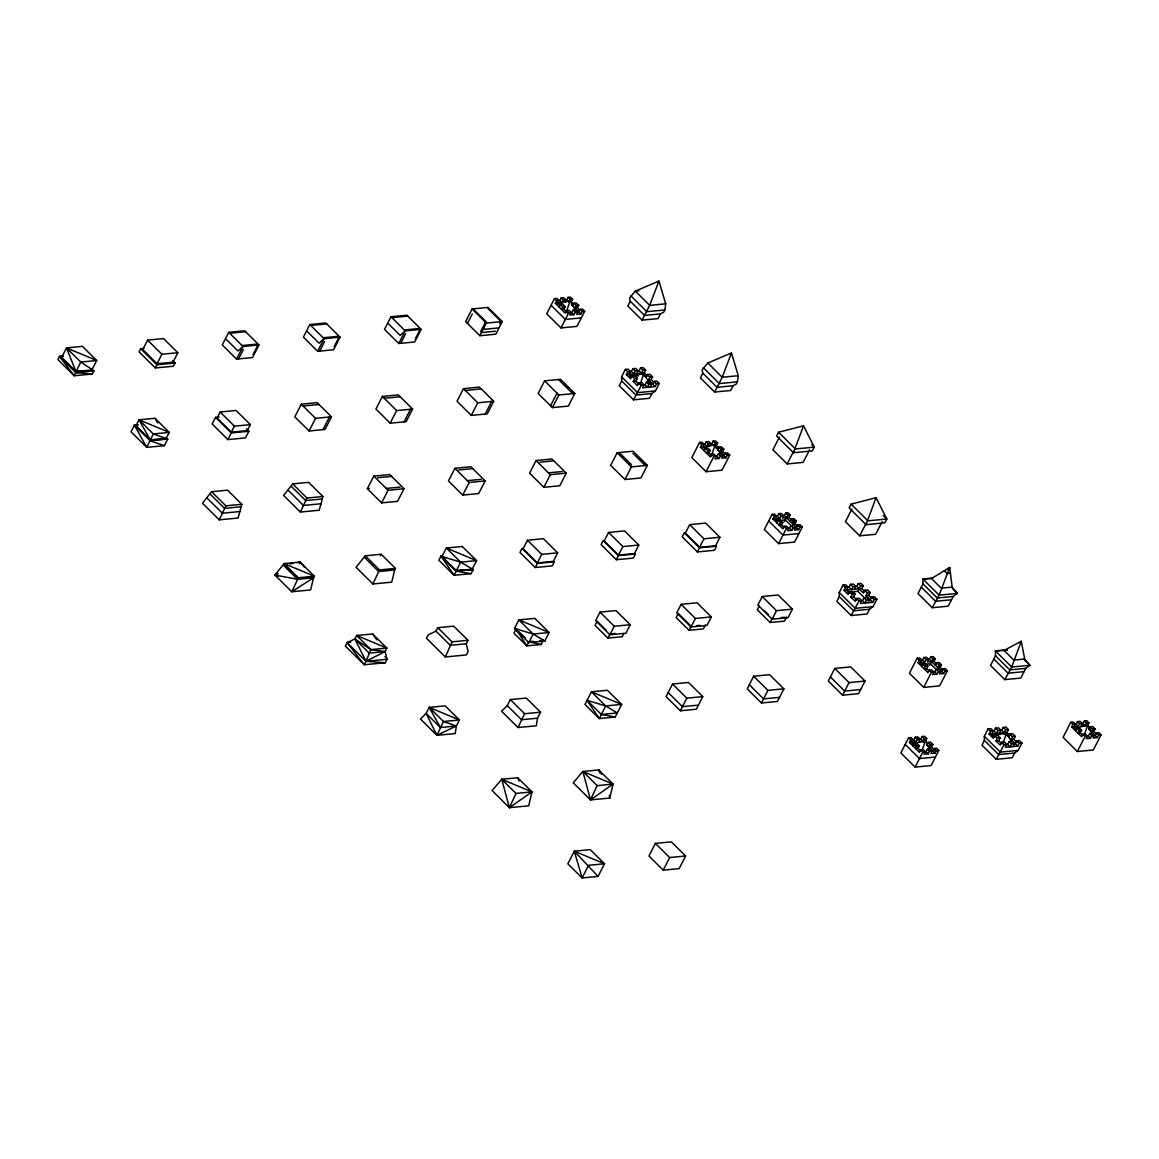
<?xml version="1.0" encoding="UTF-8"?>
<svg xmlns="http://www.w3.org/2000/svg" width="1159" height="1159" viewBox="0 0 1159 1159"><rect width="100%" height="100%" fill="white"/><g stroke="black" fill="none" stroke-linecap="round" stroke-linejoin="round"><path stroke-width="1.5" d="M63.18 356.364L59.558 356.494L74.19 375.748L80.768 362.043L96.719 360.507L91.88 369.967L75.929 371.503L59.558 356.494L57.95 359.652L74.19 375.748L92.358 373.995L93.966 370.837L80.768 362.043L66.498 347.903L61.659 357.363L75.929 371.503L93.966 370.837L75.799 372.59L59.558 356.494L62.861 356.175M137.921 424.962L134.415 425.136L146.758 447.36L153.307 433.93L169.257 432.408L166.201 438.392L150.235 439.927L134.415 425.136L131.025 431.756L146.758 447.36L164.361 445.679L167.751 439.044L153.307 433.93L139.037 419.79L135.98 425.788L150.235 439.927L167.751 439.044L150.148 440.739L134.415 425.136L137.935 424.802M440.971 556.103L454.096 575.299L460.616 562.144L476.566 560.623L472.206 569.141L456.255 570.663L440.971 556.103L438.87 560.203L454.096 575.299L471.133 573.662L473.234 569.562L460.616 562.144L446.345 548.004L441.985 556.523L456.255 570.663L473.234 569.562L456.197 571.199L440.971 556.103L445.172 557.856M532.474 641.42L528.881 641.767L528.794 642.564L544.759 641.028L549.12 632.51L534.85 618.37L518.884 619.906L514.538 628.424L528.794 642.564L533.154 634.045L549.12 632.51L518.884 619.906L533.154 634.045L544.759 641.028L539.471 641.275M239.927 511.554L241.811 504.295L227.541 490.156L211.575 491.691L202.448 503.194L219.239 519.84L238.015 518.03L239.927 511.554L222.369 513.234L206.679 497.689M321.043 503.759L322.912 496.516L308.642 482.376L292.691 483.897L283.564 495.4L300.355 512.046L319.131 510.25L321.043 503.759L303.484 505.454L287.794 489.895M664.86 309.96L665.715 303.817L658.92 281.072L635.32 291.126L629.569 297.921L630.25 301.268L644.52 315.407L660.471 313.872L663.73 312.162L664.86 309.96L646.823 311.684L630.699 295.704M737.399 381.862L738.269 375.704L731.459 352.959L707.874 363.028L702.122 369.822L702.789 373.155L717.059 387.294L733.01 385.773L736.269 384.064L737.399 381.862L719.362 383.586L703.252 367.606M456.371 725.983L455.241 733.56L436.9 735.313L420.485 719.058L426.135 713.379L429.207 707.381L445.157 705.845L459.428 719.985L456.371 725.983L436.9 735.313L426.135 713.379L440.406 727.519L456.371 725.983L443.477 721.521L429.207 707.381L459.428 719.985L443.477 721.521L436.9 735.313M537.472 718.189L536.356 725.766L518.001 727.533L501.601 711.264L507.251 705.585L510.322 699.587L526.273 698.066L540.543 712.206L537.472 718.189L521.521 719.725L507.251 705.585M531.967 791.887L528.692 805.824L509.381 807.678L492.126 790.568L501.746 779.283L517.711 777.747L531.967 791.887L509.381 807.678L501.746 779.283L531.967 791.887L516.016 793.422L501.746 779.283M609.808 798.044L613.082 784.092L598.812 769.953L582.861 771.488L573.227 782.789L590.496 799.898L609.808 798.044L609.315 795.19M313.538 577.776L310.612 589.945L291.778 591.756L274.944 575.067L284.129 563.593L300.08 562.057L314.35 576.197L313.538 577.776L291.778 591.756L298.399 577.733L314.35 576.197L284.129 563.593L297.588 579.312L313.538 577.776L298.399 577.733L284.129 563.593M394.654 569.982L391.728 582.166L372.894 583.962L356.059 567.287L365.23 555.798L381.195 554.263L395.465 568.403L394.654 569.982L378.703 571.517L364.433 557.378M566.302 312.061L570.098 300.905L557.305 303.571M640.579 383.064L643.824 373.502L629.438 376.501M711.409 455.864L715.19 444.694L702.397 447.36M1003.288 742.542L1006.534 732.981L992.147 735.979M803.52 425.802L793.48 452.734L776.617 436.016L778.558 432.235L803.52 425.802L814.27 447.142L812.343 450.923L793.48 452.734M876.059 497.704L866.019 524.636L849.156 507.917L851.097 504.136L876.059 497.704L886.823 519.029L884.882 522.825L866.019 524.636M922.303 749.728L925.519 740.601L912.423 744.035M1084.534 734.154L1087.736 725.012L1074.639 728.46M658.92 281.072L649.677 305.353L642.086 320.13L627.83 305.99L630.25 301.268M731.459 352.959L722.216 377.254L714.639 392.032L700.369 377.892L702.789 373.155M385.266 662.731L365.983 661.282L370.938 649.619L386.889 648.098L385.107 651.561L365.983 661.282L364.201 664.744L345.368 646.085L347.149 642.622L354.886 638.957L356.668 635.48L372.618 633.959L386.889 648.098L356.668 635.48L370.938 649.619L385.107 651.561L387.048 659.254L385.266 662.731L364.201 664.744L347.149 642.622L350.54 641.869M1004.81 679.623L1020.76 678.087L1025.729 668.366L1029.873 665.295L1024.701 659.036L1013.792 660.079L1004.056 650.416L1021.267 641.26L1011.691 667.033L1004.81 679.623L990.539 665.483L995.509 655.762L995.422 650.909L1006.997 649.808M518.001 727.533L524.592 713.727L540.543 712.206M372.894 583.962L379.5 569.938L395.465 568.403M509.381 807.678L516.016 793.422M590.496 799.898L597.131 785.628L613.082 784.092L590.496 799.898L582.861 771.488L613.082 784.092M219.239 519.84L225.846 505.831L241.811 504.295M300.355 512.046L306.961 498.037L322.912 496.516M143.977 348.381L140.674 348.7L139.066 351.858L155.306 367.954L173.459 366.215L175.081 363.057L172.575 360.579M147.613 340.109L142.76 349.569L157.03 363.709L172.981 362.188L177.834 352.713L163.564 338.573L147.613 340.109L161.883 354.248L177.834 352.713M157.03 363.709L161.883 354.248M155.306 367.954L156.914 364.795L175.081 363.057M228.729 332.314L222.267 344.933L236.537 359.087L252.488 357.552L258.95 344.933L244.679 330.793L228.729 332.314L242.984 346.454L258.95 344.933M236.537 359.087L242.984 346.454L237.928 350.945L226.411 339.544M238.595 358.884L243.433 349.424M219.051 417.008L215.531 417.356L212.14 423.977L227.874 439.58L245.476 437.885L248.866 431.264L246.447 428.859M220.152 412.01L217.081 417.993L231.351 432.148L247.302 430.612L250.373 424.614L236.103 410.474L220.152 412.01L234.422 426.15L250.373 424.614M253.068 354.495L257.921 345.034M231.351 432.148L234.422 426.15M227.874 439.58L231.264 432.944L248.866 431.264M309.83 324.534L303.383 337.153L317.638 351.293L333.604 349.757L340.051 337.139L325.78 322.999L309.83 324.534L324.1 338.674L340.051 337.139M317.638 351.293L324.1 338.674L319.029 343.165L307.526 331.749M319.696 351.09L324.549 341.63M301.268 404.216L294.806 416.834L309.076 430.974L325.027 429.438L331.488 416.82L317.218 402.68L301.268 404.216L315.538 418.356L331.488 416.82M334.183 346.7L339.022 337.24M309.076 430.974L315.538 418.356M322.97 429.641L329.431 417.023M390.945 316.74L384.484 329.359L398.754 343.499L414.705 341.977L421.166 329.344L406.896 315.205L390.945 316.74L405.215 330.88L421.166 329.344M398.754 343.499L405.215 330.88L400.145 335.371L388.642 323.969M400.811 343.31L405.65 333.835M382.383 396.421L375.922 409.04L390.192 423.194L406.143 421.659L412.604 409.04L398.334 394.9L382.383 396.421L396.639 410.576L412.604 409.04M299.268 563.636L300.08 562.057L304.571 567.302M415.299 338.921L420.137 329.446M390.192 423.194L396.639 410.576M367.345 488.736L373.806 476.117L389.757 474.582L404.027 488.721L397.566 501.34L381.615 502.876L367.345 488.736L369.402 488.533M404.085 421.847L410.547 409.228M472.061 308.96L465.599 321.579L479.869 335.719L495.82 334.183L502.282 321.565L488.011 307.425L472.061 308.96L486.331 323.1L502.282 321.565M467.439 323.39L472.278 313.93M381.615 502.876L388.077 490.257L404.027 488.721M480.565 331.648L485.404 322.188M479.869 335.719L486.331 323.1M463.484 388.642L457.037 401.26L471.293 415.4L487.258 413.864L493.705 401.246L479.435 387.106L463.484 388.642L477.754 402.781L493.705 401.246M380.384 555.842L381.195 554.263M499.746 323.81L501.354 320.652M471.293 415.4L477.754 402.781M454.922 468.323L448.461 480.942L462.731 495.081L478.681 493.546L485.143 480.927L470.873 466.787L454.922 468.323L469.192 482.463L485.143 480.927M485.201 414.067L491.648 401.449M559.058 300.558L556.885 298.414L554.466 298.645L546.715 313.785L560.985 327.925L576.936 326.389L584.687 311.249L582.513 309.091L580.079 309.337L578.79 311.858L575.4 312.148L573.227 309.989L571.938 312.51L568.736 312.785L566.563 310.626L565.259 313.147L555.349 303.325L556.639 300.789L559.058 300.558L557.769 303.078L560.304 305.585M565.925 299.906L563.752 297.747L561.13 298.008L559.84 300.529L562.014 302.673L563.303 300.152L565.925 299.906L564.621 302.427M462.731 495.081L469.192 482.463M559.131 307.077L560.42 304.556L562.854 304.324L565.201 306.642L563.897 309.163L561.478 309.395L562.767 306.874L565.201 306.642M572.589 299.268L570.416 297.11L567.982 297.341L566.693 299.862L568.866 302.021L570.156 299.5L572.589 299.268L571.3 301.789L573.821 304.295M560.985 327.925L568.736 312.785M572.662 305.773L573.951 303.252L576.385 303.021L578.718 305.339L577.428 307.859L574.994 308.091L576.284 305.57L578.718 305.339M566.563 310.626L568.982 310.395L571.155 312.553L569.866 315.074L574.111 314.668L575.4 312.148M544.6 380.847L538.138 393.466L552.408 407.606L568.359 406.085L574.821 393.466L560.55 379.312L544.6 380.847L558.87 394.987L574.821 393.466M573.227 309.989L575.849 309.743L578.022 311.887L576.718 314.408L580.963 314.002L582.253 311.481L584.687 311.249M550.568 405.78L557.03 393.162M436.001 631.162L437.783 627.7L453.734 626.164L468.004 640.304L466.222 643.781L468.149 651.474L466.382 654.936L445.317 656.965L426.483 638.29L428.265 634.828L436.001 631.162L450.272 645.302L466.222 643.781M552.408 407.606L558.87 394.987M536.038 460.529L529.576 473.162L543.846 487.302L559.797 485.766L566.258 473.147L551.988 459.007L536.038 460.529L550.293 474.683L566.258 473.147M468.004 640.304L452.053 641.84L445.317 656.965M543.846 487.302L550.293 474.683M527.461 540.224L523.1 548.743L537.37 562.883L553.321 561.347L557.682 552.829L543.412 538.689L527.461 540.224L541.731 554.364L557.682 552.829M652.647 384.18L654.082 381.354L656.805 381.094L659.239 383.499L655.443 390.931L651.894 393.553L649.475 398.29L633.524 399.826L619.254 385.686L621.673 380.949L621.601 376.805L625.396 369.388L628.12 369.127L630.554 371.532L629.105 374.357L632.292 377.515M637.421 378.341L634.697 378.602L633.249 381.427L635.972 381.166L637.421 378.341L634.799 375.748L632.075 376.009L630.626 378.834L626.382 374.618L627.83 371.793L630.554 371.532M660.471 313.872L658.051 318.609L642.086 320.13M638.232 370.793L635.798 368.388L632.857 368.663L631.423 371.488L633.857 373.908L635.291 371.083L638.232 370.793L636.784 373.618M537.37 562.883L541.731 554.364M535.212 567.519L537.312 563.404L554.35 561.782L552.249 565.882L535.212 567.519L519.985 552.408L522.072 548.308L537.312 563.404M626.382 374.618L644.245 372.908L645.693 370.083L643.259 367.664L640.536 367.925L639.102 370.75L645.78 377.37L647.215 374.545L649.938 374.285L652.56 376.892L651.112 379.717L648.403 379.978L649.837 377.153L652.56 376.892M641.535 373.169L642.97 370.344L645.693 370.083M659.239 383.499L656.516 383.759L655.081 386.599L642.651 387.787L644.1 384.962L641.666 382.542L638.942 382.803L637.493 385.643L633.249 381.427M516.074 629.062L513.973 633.162L526.794 645.867L541.123 644.491L543.223 640.391L544.759 641.028M633.524 399.826L641.376 385.223L645.534 384.86M651.778 384.223L649.344 381.804L646.403 382.093L644.969 384.918L647.403 387.338L648.837 384.498L651.778 384.223L650.329 387.048M617.139 452.749L610.692 465.367L624.947 479.507L640.913 477.972L647.359 465.353L633.104 451.213L617.139 452.749L631.409 466.889L647.359 465.353M534.169 641.521L528.881 641.767L526.794 645.867L516.957 630.467M624.947 479.507L631.409 466.889M608.576 532.43L604.216 540.949L618.486 555.089L634.437 553.553L638.797 545.034L624.527 530.894L608.576 532.43L622.847 546.57L638.797 545.034M618.486 555.089L622.847 546.57M616.327 559.725L618.428 555.625L635.465 553.988L633.365 558.087L616.327 559.725L601.086 544.629L603.187 540.529L618.428 555.625M600 612.111L595.639 620.63L609.909 634.77L625.86 633.249L630.221 624.73L615.951 610.59L600 612.111L614.27 626.251L630.221 624.73M705.382 449.388L702.861 446.881L704.15 444.361L701.977 442.202L699.543 442.434L691.793 457.573L706.063 471.713L722.014 470.192L729.764 455.038L727.591 452.894L725.172 453.126L723.868 455.646L720.478 455.936L718.305 453.777L717.015 456.298L719.188 458.457L720.478 455.936M719.188 458.457L714.958 458.863L716.248 456.342L714.074 454.183L711.64 454.415L710.351 456.95L700.427 447.113L701.717 444.592L704.15 444.361M733.01 385.773L730.59 390.496L714.639 392.032M711.003 443.694L708.83 441.536L706.222 441.796L704.918 444.317L707.091 446.476L708.381 443.94L711.003 443.694L709.714 446.215M606.157 630.163L597.175 621.282L595.089 625.382L607.895 638.087L609.996 633.973M609.909 634.77L614.27 626.251M704.223 450.865L705.512 448.345L707.946 448.113L710.279 450.431L708.989 452.952L706.555 453.183L707.845 450.663L710.279 450.431M717.667 443.057L715.494 440.898L713.075 441.13L711.785 443.665L713.958 445.809L715.248 443.289L717.667 443.057L716.378 445.578L718.913 448.084M706.063 471.713L713.814 456.574L716.248 456.342M717.74 449.576L719.029 447.041L721.463 446.809L723.81 449.127L722.506 451.662L720.087 451.894L721.376 449.359L723.81 449.127M623.629 633.973L622.238 636.711L607.895 638.087M689.692 524.636L685.331 533.154L699.601 547.309L715.552 545.773L719.913 537.254L705.643 523.115L689.692 524.636L703.948 538.79L719.913 537.254M718.305 453.777L720.927 453.531L723.1 455.69L721.811 458.211L726.041 457.805L727.345 455.27L729.764 455.038M605.708 705.947L591.438 691.807L621.659 704.411L605.708 705.947L599.246 718.566L584.976 704.426L591.438 691.807L607.388 690.271L621.659 704.411L615.197 717.03L599.246 718.566L587.077 700.326L605.708 705.947L617.298 712.93L601.347 714.466L587.077 700.326M699.601 547.309L703.948 538.79M697.443 551.93L699.543 547.83L716.566 546.193L714.48 550.293L697.443 551.93L682.202 536.834L684.303 532.734L699.543 547.83M681.115 604.332L676.755 612.85L691.025 626.99L706.976 625.454L711.336 616.936L697.066 602.796L681.115 604.332L695.386 618.471L711.336 616.936M779.37 437.175L772.908 449.793L787.178 463.933L803.129 462.398L809.59 449.779M574.299 851.17L567.838 863.788L582.108 877.928L598.058 876.407L604.52 863.788L590.25 849.634L574.299 851.17L582.108 877.928L588.569 865.309L604.52 863.788L574.299 851.17L598.058 876.407M689.011 630.293L691.112 626.193L678.29 613.488L676.19 617.588L689.011 630.293L703.339 628.917L705.44 624.817M691.025 626.99L695.386 618.471M672.553 684.013L666.092 696.631L680.362 710.771L696.313 709.236L702.774 696.617L688.504 682.477L672.553 684.013L686.809 698.153L702.774 696.617M787.178 463.933L793.64 451.315M777.921 521.275L775.4 518.768L776.689 516.248L774.516 514.103L772.082 514.335L764.346 529.475L778.602 543.614L794.567 542.079L802.318 526.939L800.145 524.781L797.711 525.013L796.421 527.548M802.318 526.939L799.884 527.171L798.594 529.692L794.35 530.098L795.639 527.577L793.031 527.838L791.727 530.358L787.497 530.764L788.786 528.243L786.613 526.085L784.179 526.316L782.89 528.837L772.966 519L774.255 516.479L776.689 516.248M783.542 515.596L781.369 513.437L778.761 513.683L777.472 516.219L779.645 518.363L780.934 515.842L783.542 515.596L782.253 518.116L788.917 517.479L797.609 526.085M680.362 710.771L686.809 698.153M776.762 522.767L778.051 520.246L780.485 520.014L782.818 522.332L781.528 524.853L779.109 525.085L780.398 522.564L782.818 522.332M788.917 517.479L790.221 514.958L788.048 512.8L785.614 513.031L784.324 515.552L798.594 529.692M784.556 521.492L787.787 515.19L790.221 514.958M778.602 543.614L786.353 528.475L788.786 528.243M790.279 521.463L791.583 518.942L794.002 518.71L796.349 521.028L795.06 523.549L792.626 523.781L793.915 521.26L796.349 521.028M795.639 527.577L793.466 525.433L790.858 525.679L789.554 528.2L791.727 530.358M762.231 596.537L757.87 605.056L772.14 619.196L788.091 617.66L792.452 609.141L778.182 595.002L762.231 596.537L776.501 610.677L792.452 609.141M759.406 605.693L757.305 609.793L770.127 622.499L784.455 621.123L786.555 617.023M655.4 843.39L648.953 856.008L663.223 870.148L679.174 868.613L685.621 855.994L671.365 841.854L655.4 843.39L669.67 857.53L685.621 855.994M770.127 622.499L772.227 618.399M772.14 619.196L776.501 610.677M753.654 676.219L747.207 688.837L761.463 702.991L777.428 701.456L783.875 688.837L769.605 674.697L753.654 676.219L767.924 690.358L783.875 688.837M663.223 870.148L669.67 857.53M851.908 509.062L845.447 521.68L859.717 535.82L875.668 534.299L882.129 521.68M761.463 702.991L767.924 690.358M859.717 535.82L866.179 523.202M870.264 599.869L871.713 597.044L874.437 596.784L876.87 599.189L873.075 606.621L869.525 609.243L867.106 613.98L851.155 615.516L836.885 601.376L839.304 596.639L839.232 592.495L843.028 585.078L845.737 584.817L848.171 587.222L846.736 590.047L849.909 593.205M855.038 594.031L852.329 594.292L850.88 597.117L853.604 596.856L855.038 594.031L852.416 591.438L849.706 591.698L848.258 594.524L844.013 590.308L845.462 587.483L848.171 587.222M845.882 587.483L849.04 587.178L850.489 584.353L853.415 584.078L855.849 586.483L854.415 589.308M855.849 586.483L852.923 586.773L851.474 589.598L849.04 587.178M844.013 590.308L861.876 588.598L863.325 585.773L860.891 583.354L858.167 583.614L856.718 586.44L863.397 593.06L864.846 590.235L867.569 589.974L870.192 592.568L868.743 595.407L866.019 595.668L867.468 592.843L870.192 592.568M847.243 592.35L857.892 591.336L860.601 586.034L863.325 585.773M876.87 599.189L874.147 599.449L872.698 602.289L860.282 603.477L861.716 600.652L859.283 598.232L856.573 598.493L855.125 601.318L850.88 597.117M851.155 615.516L859.007 600.913L861.716 600.652M869.395 599.913L866.961 597.493L864.034 597.783L862.586 600.608L865.02 603.013L866.468 600.188L869.395 599.913L867.961 602.738M834.77 668.439L828.308 681.057L842.579 695.197L858.529 693.662L864.991 681.043L850.72 666.903L834.77 668.439L849.04 682.579L864.991 681.043M842.579 695.197L849.04 682.579M922.97 583.861L918 593.582L932.256 607.722L948.221 606.186L953.191 596.479L957.334 593.394L952.162 587.135L949.685 567.475L931.503 578.529L922.883 579.022L922.97 583.861L937.24 598.001L953.191 596.479M932.256 607.722L939.138 595.147L949.685 567.475L948.25 569.446M921.782 660.036L919.609 657.892L917.175 658.124L909.424 673.263L923.694 687.403L939.645 685.882L947.396 670.728L945.222 668.584L942.789 668.815L941.499 671.336L938.109 671.626L935.936 669.467L934.647 671.988L931.445 672.263L929.272 670.105L927.982 672.64L918.058 662.803L919.348 660.282L921.782 660.036L920.478 662.571L923.013 665.078M928.634 659.384L926.461 657.225L923.839 657.486L922.55 660.007L924.723 662.166L926.012 659.63L928.634 659.384L927.345 661.905L934.009 661.267L936.53 663.774M921.84 666.555L923.144 664.035L925.563 663.803L927.91 666.121L926.62 668.642L924.187 668.873L925.476 666.353L927.91 666.121M934.009 661.267L935.299 658.747L933.125 656.588L930.691 656.82L929.402 659.355L943.672 673.495L944.962 670.96L947.396 670.728M929.648 665.28L932.865 658.978L935.299 658.747M923.694 687.403L931.445 672.263M935.371 665.266L936.66 662.731L939.094 662.499L941.427 664.817L940.137 667.352L937.718 667.584L939.007 665.049L941.427 664.817M929.272 670.105L931.706 669.873L933.864 672.032L932.575 674.552L936.82 674.147L938.109 671.626M920.594 750.858L911.916 742.253L913.205 739.732L911.032 737.573L908.598 737.805L900.862 752.944L915.117 767.099L931.083 765.563L938.819 750.424L936.646 748.265L934.226 748.497L932.937 751.018M938.819 750.424L936.4 750.655L935.11 753.176L930.865 753.582L932.155 751.061L929.547 751.307L928.243 753.828L924.013 754.234L925.302 751.713L923.129 749.569L920.695 749.801L919.406 752.321L909.482 742.484L910.771 739.964L913.987 739.688L916.161 741.847L917.45 739.326L920.84 739.036L923.013 741.181L924.303 738.66L926.736 738.428L925.433 740.949L918.768 741.601L920.058 739.065L917.885 736.921L915.277 737.167L913.987 739.688M913.278 746.237L914.567 743.716L917.001 743.484L919.333 745.802L918.044 748.323L915.61 748.569L916.914 746.034L919.333 745.802M920.84 739.036L922.129 736.516L924.563 736.269L926.736 738.428M915.117 767.099L922.868 751.945L925.302 751.713M926.794 744.947L928.098 742.426L930.518 742.18L932.865 744.513L931.575 747.033L929.141 747.265L930.431 744.744L932.865 744.513M932.155 751.061L929.982 748.902L927.374 749.149L926.07 751.684L928.243 753.828M1015.356 743.658L1016.805 740.833L1019.514 740.572L1021.948 742.991L1018.153 750.409L1014.618 753.046L1012.184 757.769L996.233 759.304L981.963 745.165L984.382 740.427L984.31 736.284L988.105 728.866L990.829 728.605L993.263 731.01L991.814 733.835L995.001 736.994M1000.13 737.819L997.406 738.08L995.958 740.905L998.681 740.644L1000.13 737.819L997.508 735.226L994.784 735.487L993.335 738.312L989.091 734.111L990.539 731.271L993.263 731.01M1000.941 730.271L998.507 727.866L995.581 728.142L994.132 730.981L996.566 733.386L998.015 730.561L1000.941 730.271L999.493 733.111M989.091 734.111L1006.968 732.387L1008.402 729.562L1005.969 727.157L1003.259 727.417L1001.811 730.242L1008.489 736.863L1009.938 734.024L1012.647 733.763L1015.27 736.371L1013.835 739.196L1011.112 739.456L1012.56 736.631L1015.27 736.371M1004.245 732.647L1005.693 729.822L1008.402 729.562M1021.948 742.991L1019.239 743.252L1017.79 746.077L1005.36 747.265L1006.809 744.44L1004.375 742.035L1001.651 742.296L1000.203 745.121L995.958 740.905M996.233 759.304L1004.085 744.701L1008.258 744.339M1014.487 743.701L1012.053 741.296L1009.127 741.572L1007.678 744.397L1010.112 746.816L1011.561 743.991L1014.487 743.701L1013.038 746.526M1076.668 729.185L1074.132 726.679L1075.436 724.158L1073.263 721.999L1070.829 722.231L1063.078 737.37L1077.348 751.51L1093.299 749.989L1101.05 734.835L1098.877 732.691L1096.443 732.923L1095.154 735.443M1101.05 734.835L1098.616 735.067L1097.327 737.602L1093.096 738.008L1094.386 735.472L1091.764 735.733L1090.474 738.254L1086.229 738.66L1087.533 736.139L1085.36 733.98L1082.926 734.212L1081.637 736.747L1071.713 726.91L1073.002 724.389L1075.436 724.158M1077.493 721.593L1076.204 724.114L1078.377 726.273L1079.666 723.738L1083.057 723.462L1085.23 725.606L1086.519 723.086L1088.953 722.854L1087.664 725.375L1080.999 726.012L1082.289 723.491L1080.116 721.333L1077.493 721.593L1079.666 723.738M1075.494 730.663L1076.798 728.142L1079.217 727.91L1081.564 730.228L1080.275 732.749L1077.841 732.981L1079.13 730.46L1081.564 730.228M1083.057 723.462L1084.346 720.927L1086.78 720.695L1088.953 722.854M1077.348 751.51L1085.099 736.371L1087.533 736.139M1089.025 729.373L1090.315 726.838L1092.749 726.606L1095.081 728.924L1093.792 731.459L1091.372 731.691L1092.662 729.156L1095.081 728.924M1094.386 735.472L1092.213 733.328L1089.59 733.575L1088.301 736.095L1090.474 738.254M923.086 742.455L925.519 740.601L930.228 750.076M1004.158 734.415L1006.534 732.981L1011.575 741.746M278.189 576.429L274.944 575.067L278.189 573.546M290.025 563.926L293.372 563.303M296.733 562.68L300.08 562.057M638.899 290.793L635.32 291.126L649.677 305.353L665.715 303.817M66.498 347.903L82.448 346.367L96.719 360.507L66.498 347.903L75.929 371.503M230.67 333.14L245.592 331.706M311.785 325.346L326.708 323.912M392.901 317.552L407.823 316.117M555.349 303.325L562.014 302.673M242.072 345.556L256.994 344.122M323.187 337.762L338.109 336.327M404.288 329.967L419.225 328.533M581.296 317.87L565.346 319.406L551.076 305.266M484.129 329.301L498.022 327.968M482.506 332.459L495.386 331.228M139.037 419.79L154.987 418.269L169.257 432.408L139.037 419.79L150.235 439.927M303.107 406.041L319.058 404.505M384.223 398.247L400.174 396.726M465.324 390.467L481.275 388.931M634.944 376.153L638.493 375.806M738.269 375.704L722.216 377.254L707.874 363.028M655.443 390.931L637.58 392.64L621.601 376.805M651.894 393.553L635.943 395.089L621.673 380.949M377.704 477.74L391.597 476.407M458.819 469.946L472.713 468.613M539.935 462.166L553.828 460.833M700.427 447.113L707.091 446.476M386.237 488.432L400.13 487.099M467.352 480.637L481.246 479.304M548.453 472.858L562.361 471.525M240.507 506.831L224.556 508.352L210.286 494.212M321.623 499.036L305.672 500.572L291.402 486.432M772.966 519L779.645 518.363M775.849 520.826L785.367 519.913L791.568 526.07M798.928 533.56L782.962 535.096L768.692 520.956M950.423 573.299L947.193 573.618L944.295 570.75M932.807 578.066L922.883 579.022L939.138 595.147L957.334 593.394L952.321 588.439M350.655 642.274L347.149 642.622L365.983 661.282L387.048 659.254L385.02 656.53M952.162 587.135L941.253 588.178L931.503 578.529M385.107 651.561L369.156 653.096L354.886 638.957L365.983 661.282M873.075 606.621L855.212 608.33L839.232 592.495M951.51 599.754L935.559 601.289L921.289 587.135M539.63 640.739L543.223 640.391M611.793 633.814L615.371 633.466M696.487 625.672L700.065 625.324M781.18 617.544L784.759 617.196M869.525 609.243L853.575 610.779L839.304 596.639M1004.056 650.416L1007.171 650.127M918.058 662.803L924.723 662.166M920.941 664.629L930.445 663.716L937.892 671.09M935.936 669.467L938.558 669.221L940.731 671.365L939.442 673.901L943.672 673.495M1025.729 668.366L1009.779 669.902L995.509 655.762M1024.049 671.64L1008.098 673.176L993.828 659.036M698.413 705.136L682.448 706.671L668.192 692.531M779.514 697.356L763.564 698.877L749.294 684.737M860.63 689.562L844.679 691.097L830.409 676.957M909.482 742.484L916.161 741.847M1071.713 726.91L1078.377 726.273M992.321 736.139L995.871 735.806M912.365 744.31L915.538 744.006M935.429 757.044L919.478 758.58L905.208 744.44M1018.153 750.409L1000.289 752.119L984.31 736.284M1014.618 753.046L998.652 754.567L984.382 740.427M1007.272 650.242L995.422 650.909L1011.691 667.033L1029.873 665.295L1023.614 659.094M75.799 372.59L92.358 373.995M456.197 571.199L471.133 573.662M601.347 714.466L615.197 717.03M274.944 575.067L297.588 579.312L283.318 565.172M528.881 641.767L541.123 644.491M441.985 556.523L460.616 562.144M533.154 634.045L514.538 628.424L524.969 638.131M150.148 440.739L164.361 445.679M59.558 356.494L61.659 357.363M134.415 425.136L135.98 425.788M354.886 638.957L370.938 649.619M811.865 444.752L814.27 447.142L795.422 448.953L778.558 432.235M883.201 515.451L886.823 519.029L867.961 520.84L851.097 504.136M1084.346 720.927L1086.519 723.086M1090.315 726.838L1092.662 729.156M1096.443 732.923L1098.616 735.067M1087.664 725.375L1090.184 727.881M1092.618 730.286L1096.342 733.98M1088.953 729.301L1097.327 737.602M1089.59 733.575L1091.764 735.733M1070.829 722.231L1073.002 724.389M1076.798 728.142L1079.13 730.46M1082.926 734.212L1085.099 736.371M1079.101 731.59L1082.825 735.284M640.536 367.925L642.97 370.344M647.215 374.545L649.837 377.153M654.082 381.354L656.516 383.759M858.167 583.614L860.601 586.034M864.846 590.235L867.468 592.843M871.713 597.044L874.147 599.449M1003.259 727.417L1005.693 729.822M1009.938 734.024L1012.56 736.631M1016.805 740.833L1019.239 743.252M567.982 297.341L570.156 299.5M573.951 303.252L576.284 305.57M580.079 309.337L582.253 311.481M644.245 372.908L647.432 376.067M651.112 379.717L654.299 382.861M713.075 441.13L715.248 443.289M719.029 447.041L721.376 449.359M725.172 453.126L727.345 455.27M785.614 513.031L787.787 515.19M791.583 518.942L793.915 521.26M797.711 525.013L799.884 527.171M861.876 588.598L865.063 591.756M868.743 595.407L871.93 598.551M930.691 656.82L932.865 658.978M936.66 662.731L939.007 665.049M942.789 668.815L944.962 670.96M1006.968 732.387L1010.141 735.545M1013.835 739.196L1017.008 742.354M576.255 306.7L579.978 310.395M721.347 450.503L725.07 454.183M938.964 666.179L942.687 669.873M648.403 379.978L655.081 386.599M866.019 595.668L872.698 602.289M1011.112 739.456L1017.79 746.077M571.344 304.484L580.963 314.002M715.19 447.041L726.041 457.805M857.892 591.336L865.295 598.667M632.857 368.663L635.291 371.083M646.403 382.093L648.837 384.498M850.489 584.353L852.923 586.773M864.034 597.783L866.468 600.188M995.581 728.142L998.015 730.561M1009.127 741.572L1011.561 743.991M561.13 298.008L563.303 300.152M706.222 441.796L708.381 443.94M778.761 513.683L780.934 515.842M790.858 525.679L793.031 527.838M923.839 657.486L926.012 659.63M571.938 312.51L574.111 314.668M934.647 671.988L936.82 674.147M554.466 298.645L556.639 300.789M560.42 304.556L562.767 306.874M699.543 442.434L701.717 444.592M705.512 448.345L707.845 450.663M711.64 454.415L713.814 456.574M772.082 514.335L774.255 516.479M778.051 520.246L780.398 522.564M784.179 526.316L786.353 528.475M917.175 658.124L919.348 660.282M923.144 664.035L925.476 666.353M625.396 369.388L627.83 371.793M632.075 376.009L634.697 378.602M638.942 382.803L641.376 385.223M843.028 585.078L845.462 587.483M849.706 591.698L852.329 594.292M856.573 598.493L859.007 600.913M988.105 728.866L990.539 731.271M994.784 735.487L997.406 738.08M1001.651 742.296L1004.085 744.701M563.897 309.163L567.693 312.916M708.989 452.952L711.539 455.487M780.355 523.694L784.078 527.374M926.62 668.642L929.17 671.177M635.972 381.166L639.16 384.324M853.604 596.856L856.776 600.014M998.681 740.644L1001.869 743.803M922.129 736.516L924.303 738.66M928.098 742.426L930.431 744.744M934.226 748.497L936.4 750.655M925.433 740.949L927.968 743.455M931.575 747.033L935.356 750.786M487.91 308.439L501.253 321.666M558.493 379.515L572.763 393.654M632.886 453.241L645.302 465.556M926.736 744.875L935.11 753.176M915.277 737.167L917.45 739.326M927.374 749.149L929.547 751.307M908.598 737.805L910.771 739.964M914.567 743.716L916.914 746.034M920.695 749.801L922.868 751.945M619.196 452.546L631.626 464.86M473.089 308.859L486.432 322.086M764.534 610.779L768.374 614.589M373.806 476.117L388.077 490.257M518.638 631.612L525.041 637.957M292.691 483.897L306.961 498.037M365.23 555.798L379.5 569.938M437.783 627.7L452.053 641.84M510.322 699.587L524.592 713.727M582.861 771.488L597.131 785.628M215.531 417.356L231.264 432.944M140.674 348.7L156.914 364.795M211.575 491.691L225.846 505.831M372.618 633.959L376.791 639.826M600.203 773.285L598.812 769.953L601.564 774.27M715.19 444.694L721.912 456.4M643.824 373.502L649.692 383.73M570.098 300.905L575.965 311.134M429.207 707.381L440.406 727.519M154.987 418.269L157.581 422.905M598.812 769.953L600.376 772.836M1087.736 725.012L1093.241 736.066M517.711 777.747L519 781.05M1021.267 641.26L1024.701 659.036M462.296 546.483L446.345 548.004L476.566 560.623L462.296 546.483"/></g></svg>
